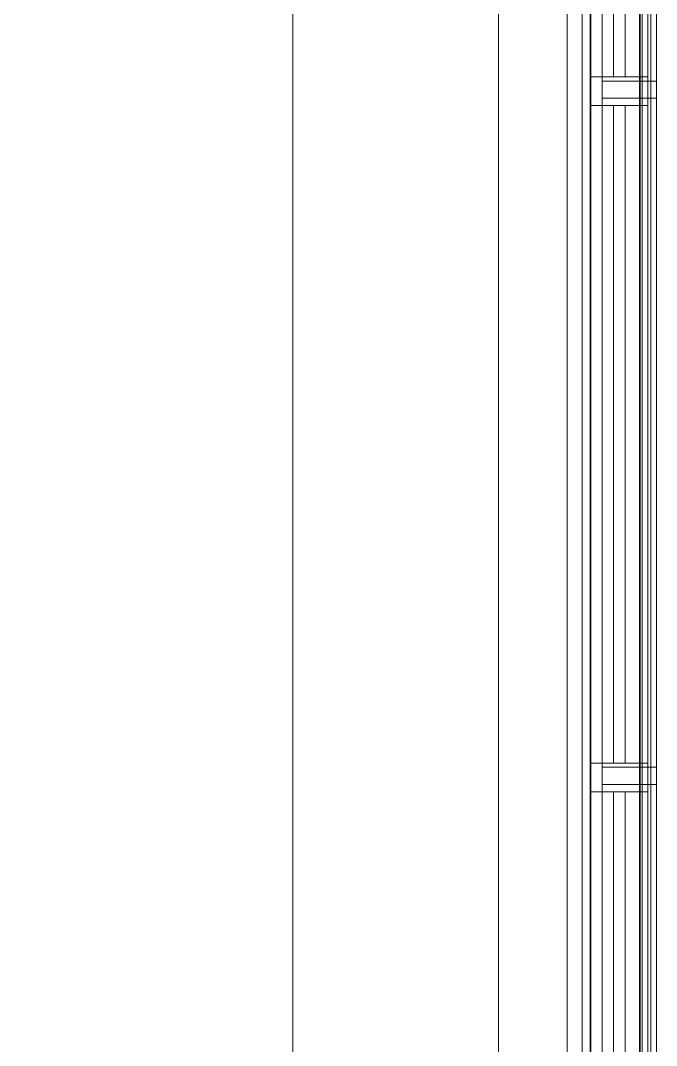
# Model space of a CAD drawing. Header units: inches. Extents: x 4757 to 6765, y 9919 to 10946.
# Drawn here: x 6709.8 to 6765.4, y 10297.7 to 10387.3 of the extents above; entities that cross this region are included whole.
import ezdxf

# ---------------------------------------------------------------- set-up
doc = ezdxf.new("R2010")
doc.units = ezdxf.units.IN
doc.header["$MEASUREMENT"] = 0
for name, color, linetype, lineweight in [('A-GLAZ-CURT', 52, 'Continuous', 9), ('A-GLAZ-CWMG', 51, 'Continuous', 9), ('Bb-cor', 7, 'Continuous', 9), ('Bb-mullion', 7, 'Continuous', 9), ('I-FURN', 30, 'Continuous', 9), ('I-WALL', 2, 'Continuous', 9), ('Propidex Polylines', 7, 'Continuous', 9), ('Rosslyn Plaza North_1777 North Kent St _W632_-09_dwg', 8, 'Continuous', 9)]:
    doc.layers.add(name, color=color, linetype=linetype, lineweight=lineweight)

# ---------------------------------------------------------------- blocks, each defined once
blk = doc.blocks.new('System Panel - Glazed-7897591-Level XX  POWER _ SIGNAL')
at = {"layer": 'A-GLAZ-CURT', "lineweight": 13}
for p, q in [((28.75, 0.5), (-28.75, 0.5)), ((-28.75, 0.5), (-28.75, -0.5)), ((28.75, -0.5), (28.75, 0.5)), ((-28.75, -0.5), (28.75, -0.5))]:
    blk.add_line(p, q, dxfattribs=at)
blk = doc.blocks.new('Rectangular Mullion - 2_5_ x 5_ rectangular-7897585-Level XX  POWER _ SIGNAL')
at = {"layer": 'A-GLAZ-CWMG', "lineweight": 20}
for p, q in [((-1.25, 2.5), (1.25, 2.5)), ((-1.25, -2.5), (-1.25, 2.5)), ((1.25, 2.5), (1.25, -2.5)), ((1.25, -2.5), (-1.25, -2.5))]:
    blk.add_line(p, q, dxfattribs=at)
blk = doc.blocks.new('Rectangular Mullion - 2_5_ x 5_ rectangular-V11-Level XX  POWER _ SIGNAL')
at = {"layer": 'A-GLAZ-CWMG'}
for p, q in [((6759.671, 10426.41), (6759.671, 10439.91)), ((6764.671, 10382.41), (6764.671, 10439.91)), ((6759.671, 10382.41), (6759.671, 10422.91))]:
    blk.add_line(p, q, dxfattribs=at)
blk = doc.blocks.new('Booth Seat21 - Booth Seat-8496057-Level XX  POWER _ SIGNAL')
at = {"layer": 'I-FURN'}
for p, q in [((6733.607, 10422.91), (6733.607, 10218.911)), ((6733.607, 10218.911), (6733.607, 10422.91)), ((6751.607, 10422.91), (6751.607, 10218.911)), ((6751.607, 10218.911), (6751.607, 10422.91)), ((6757.607, 10422.91), (6757.607, 10218.911)), ((6757.607, 10218.911), (6757.607, 10422.91)), ((6757.607, 10218.911), (6757.607, 10422.91)), ((6757.607, 10422.91), (6757.607, 10218.911)), ((6757.607, 10218.911), (6757.607, 10422.91)), ((6757.607, 10422.91), (6757.607, 10218.911)), ((6759.607, 10218.911), (6759.607, 10422.91)), ((6759.607, 10422.91), (6759.607, 10218.911))]:
    blk.add_line(p, q, dxfattribs=at)
blk = doc.blocks.new('Rosslyn Plaza North_1777 North Kent St _W632_-09_dwg-6954577-Level XX  POWER _ SIGNAL')
at = {"layer": 'Bb-cor'}
for p, q in [((6765.419, 9961.154), (6765.419, 10681.399)), ((6763.918, 10000.77), (6763.918, 10641.785)), ((6764.168, 10000.77), (6764.168, 10641.785)), ((6764.668, 10000.77), (6764.668, 10641.785)), ((6764.918, 10000.77), (6764.918, 10641.785)), ((6758.923, 10423.031), (6758.923, 10219.031))]:
    blk.add_line(p, q, dxfattribs=at)
at = {"layer": 'Bb-cor', "flags": 128}
blk.add_lwpolyline([(6760.669, 10204.415), (6765.419, 10204.415), (6760.669, 10204.415), (6760.669, 10438.172), (6765.419, 10438.172), (6760.668, 10438.172)], dxfattribs=at)
at = {"layer": 'Bb-mullion', "flags": 128}
for points in [[(6760.669, 10382.045), (6765.419, 10382.045), (6765.419, 10380.545), (6760.669, 10380.545)], [(6760.669, 10322.043), (6765.419, 10322.043), (6765.419, 10320.543), (6760.669, 10320.543)]]:
    blk.add_lwpolyline(points, close=True, dxfattribs=at)
at = {"layer": 'Propidex Polylines', "flags": 128}
blk.add_lwpolyline([(6731.026, 9918.539), (6741.23, 9928.743), (6731.13, 9938.844), (6749.735, 9983.651), (6763.983, 9983.651), (6763.983, 10658.895), (6749.65, 10658.895), (6731.133, 10703.706), (6741.254, 10713.827), (6532.971, 10922.11), (6522.832, 10911.972), (6478.051, 10930.564), (6478.051, 10944.786), (5082.782, 10944.786), (5082.782, 10930.512), (5037.975, 10911.998), (5027.885, 10922.088), (4757.328, 10651.539)], dxfattribs=at)

msp = doc.modelspace()

# ---------------------------------------------------------------- linework, layer by layer
at = {"layer": 'I-WALL'}
for p, q in [((6759.671, 10322.41), (6759.671, 10379.91)), ((6764.671, 10379.91), (6764.671, 10322.41)), ((6759.671, 10262.41), (6759.671, 10319.91)), ((6764.671, 10319.91), (6764.671, 10262.41))]:
    msp.add_line(p, q, dxfattribs=at)

# ---------------------------------------------------------------- block references
at = {"layer": 'A-GLAZ-CURT', "rotation": 270}
for p in [(6762.171, 10411.16), (6762.171, 10351.16), (6762.171, 10291.16)]:
    msp.add_blockref('System Panel - Glazed-7897591-Level XX  POWER _ SIGNAL', p, dxfattribs=at)
at = {"layer": 'A-GLAZ-CWMG'}
msp.add_blockref('Rectangular Mullion - 2_5_ x 5_ rectangular-V11-Level XX  POWER _ SIGNAL', (0, 0), dxfattribs=at)
at = {"layer": 'A-GLAZ-CWMG', "extrusion": (0, 0, -1), "rotation": 270}
for p in [(-6762.171, 10381.16), (-6762.171, 10321.16)]:
    msp.add_blockref('Rectangular Mullion - 2_5_ x 5_ rectangular-7897585-Level XX  POWER _ SIGNAL', p, dxfattribs=at)
at = {"layer": 'I-FURN'}
msp.add_blockref('Booth Seat21 - Booth Seat-8496057-Level XX  POWER _ SIGNAL', (0, 0), dxfattribs=at)
at = {"layer": 'Rosslyn Plaza North_1777 North Kent St _W632_-09_dwg', "color": 7}
msp.add_blockref('Rosslyn Plaza North_1777 North Kent St _W632_-09_dwg-6954577-Level XX  POWER _ SIGNAL', (0, 0), dxfattribs=at)

doc.saveas('drawing.dxf')
